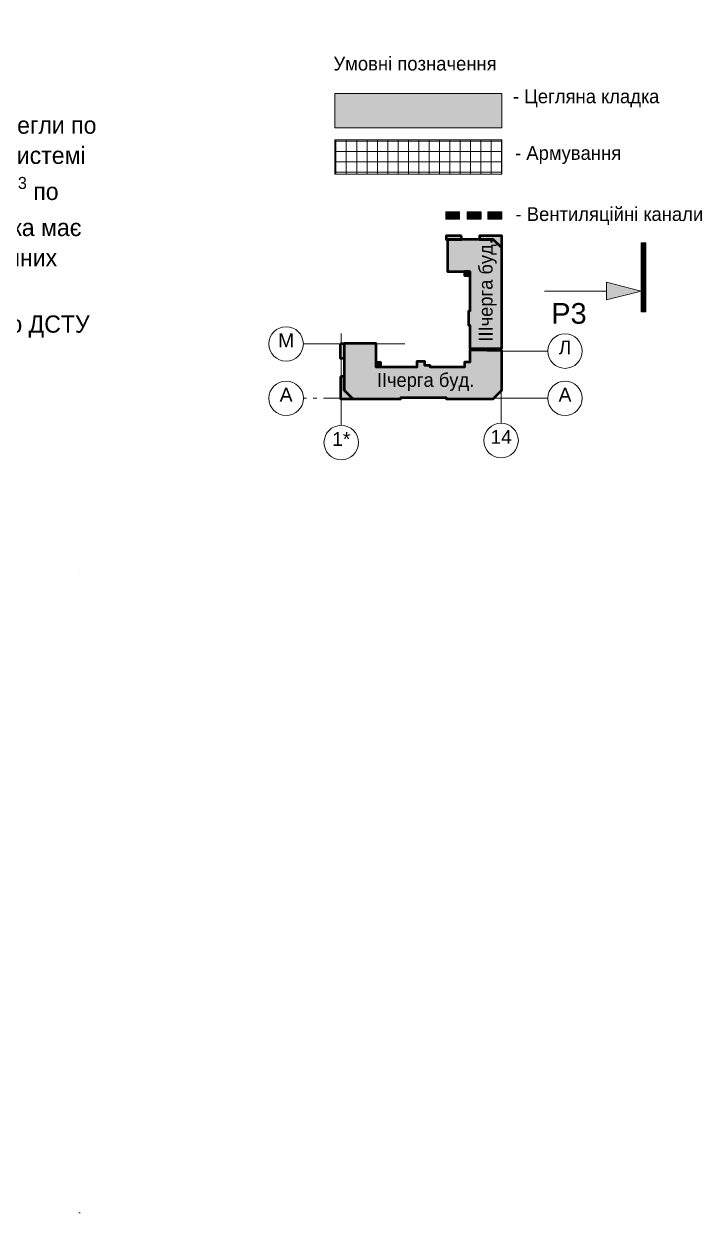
# Model space of a CAD drawing. Extents: x 34793 to 531248, y -40792 to 70197.
# Drawn here: x 490669 to 500496, y 20454 to 37878 of the extents above; entities that cross this region are included whole.
import ezdxf

# ---------------------------------------------------------------- set-up
doc = ezdxf.new("R2010")
doc.units = 0
doc.header["$MEASUREMENT"] = 0
doc.linetypes.add('Крупный пунктир', pattern=[9375, 0, -9375])
doc.linetypes.add('Штрихпунктирная', pattern=[1750, 1500, -100, 50, -100])
for name, color, linetype, lineweight in [('0_Ном_пера__1', 7, 'Continuous', 13), ('0_Ном_пера__12', 15, 'Continuous', 18), ('0_Ном_пера__19', 255, 'Continuous', 0), ('2D-чертеж - Общий_Ном_пера__81', 7, 'Continuous', 50), ('Text blocks_Ном_пера__1', 7, 'Continuous', 13), ('Линии разрезов_Ном_пера__1', 7, 'Continuous', 13), ('Линии разрезов_Ном_пера__101', 7, 'Continuous', 100), ('Линии разрезов_Ном_пера__7', 7, 'Continuous', 5), ('ОСІ_Ном_пера__1', 7, 'Continuous', 13)]:
    doc.layers.add(name, color=color, linetype=linetype, lineweight=lineweight)
for name, color, linetype, lineweight, true_color in [('0_Ном_пера__102', 7, 'Continuous', 60, 0xcccccc), ('0_Ном_пера__4', 7, 'Continuous', 20, 0x029e21), ('2D-чертеж - Общий_Ном_пера__221', 7, 'Continuous', 13, 0x6f6f6f), ('2D-чертеж - Общий_Ном_пера__82', 7, 'Continuous', 50, 0xaaaaaa)]:
    doc.layers.add(name, color=color, linetype=linetype, lineweight=lineweight, true_color=true_color)
doc.layers.add('Линии разрезов', color=7, linetype='Continuous')
doc.layers.add('ОСІ', color=7, linetype='Continuous')
doc.styles.add('СГЕНЕРИР_СТИЛЬ_1', font='')
doc.styles.add('СГЕНЕРИР_СТИЛЬ_2', font='GOTHIC.TTF')
doc.styles.add('СГЕНЕРИР_СТИЛЬ_4', font='GOTHIC.TTF')
doc.styles.add('СГЕНЕРИР_СТИЛЬ_6', font='ARIAL.TTF')
doc.styles.get('СГЕНЕРИР_СТИЛЬ_1').set_extended_font_data('Arial Кириллический')

# ---------------------------------------------------------------- blocks, each defined once
blk = doc.blocks.new('Линия_4138', base_point=(496187, 33236))
at = {"layer": 'ОСІ_Ном_пера__1', "linetype": 'Штрихпунктирная'}
blk.add_line((496187, 33236), (494718, 33236), dxfattribs=at)
at = {"layer": 'ОСІ_Ном_пера__1', "linetype": 'Continuous'}
blk.add_circle((494468, 33236), 250, dxfattribs=at)
blk = doc.blocks.new('Линия_4139', base_point=(498511, 32447))
at = {"layer": 'ОСІ_Ном_пера__1', "linetype": 'Штрихпунктирная'}
blk.add_line((498261, 32447), (494718, 32447), dxfattribs=at)
at = {"layer": 'ОСІ_Ном_пера__1', "linetype": 'Continuous'}
for centre in [(494468, 32447), (498511, 32447)]:
    blk.add_circle(centre, 250, dxfattribs=at)
blk = doc.blocks.new('Линия_4140', base_point=(495267, 31805))
at = {"layer": 'ОСІ_Ном_пера__1', "linetype": 'Штрихпунктирная'}
blk.add_line((495267, 32055), (495267, 33385), dxfattribs=at)
at = {"layer": 'ОСІ_Ном_пера__1', "linetype": 'Continuous'}
blk.add_circle((495267, 31805), 250, dxfattribs=at)
blk = doc.blocks.new('Линия_4141', base_point=(497584, 34738))
at = {"layer": 'ОСІ_Ном_пера__1', "linetype": 'Штрихпунктирная'}
blk.add_line((497584, 34738), (497584, 32085), dxfattribs=at)
at = {"layer": 'ОСІ_Ном_пера__1', "linetype": 'Continuous'}
blk.add_circle((497584, 31835), 250, dxfattribs=at)
blk = doc.blocks.new('Линия_4142', base_point=(498511, 33132))
at = {"layer": 'ОСІ_Ном_пера__1', "linetype": 'Штрихпунктирная'}
blk.add_line((498261, 33132), (497382, 33132), dxfattribs=at)
at = {"layer": 'ОСІ_Ном_пера__1', "linetype": 'Continuous'}
blk.add_circle((498511, 33132), 250, dxfattribs=at)
blk = doc.blocks.new('Плоскость сечения_3', base_point=(478925, 67434))
at = {"layer": 'Линии разрезов_Ном_пера__1', "linetype": 'Continuous'}
for points in [[(478890, 67434), (478890, 66434), (478960, 66434), (478960, 67434)], [(478390, 67264), (478390, 67004), (478890, 67134)], [(478890, 20631), (478890, 21631), (478960, 21631), (478960, 20631)], [(478390, 20801), (478390, 21061), (478890, 20931)]]:
    blk.add_hatch(color=256, dxfattribs=at).paths.add_polyline_path(points, flags=0)
for p, q in [((478890, 67434), (478890, 66434)), ((478960, 67434), (478890, 67434)), ((478925, 67434), (478925, 66434)), ((478960, 66434), (478960, 67434)), ((478390, 67264), (478390, 67004)), ((478890, 67134), (478390, 67264)), ((478390, 67134), (477488, 67134)), ((478390, 67004), (478890, 67134)), ((478890, 66434), (478960, 66434)), ((478890, 20631), (478890, 21631)), ((478890, 21631), (478960, 21631)), ((478925, 21631), (478925, 20631)), ((478960, 21631), (478960, 20631)), ((478390, 20931), (477488, 20931)), ((478390, 20801), (478390, 21061)), ((478390, 21061), (478890, 20931)), ((478890, 20931), (478390, 20801)), ((478960, 20631), (478890, 20631))]:
    blk.add_line(p, q, dxfattribs=at)
at = {"layer": 'Линии разрезов_Ном_пера__1', "linetype": 'Крупный пунктир'}
for p, q in [((479925, 67434), (491475, 67434)), ((491475, 67434), (491475, 20631)), ((491475, 20631), (479925, 20631))]:
    blk.add_line(p, q, dxfattribs=at)
at = {"layer": 'Линии разрезов_Ном_пера__7', "linetype": 'Continuous', "char_height": 300, "attachment_point": 4, "style": 'СГЕНЕРИР_СТИЛЬ_1'}
for insert in [(477588, 67530), (477588, 20604)]:
    blk.add_mtext('{Р2}', dxfattribs=dict(at, insert=insert))
blk = doc.blocks.new('Плоскость сечения_4', base_point=(499649, 64244))
at = {"layer": 'Линии разрезов_Ном_пера__1', "linetype": 'Continuous'}
for points in [[(499614, 64244), (499614, 63244), (499684, 63244), (499684, 64244)], [(499114, 64074), (499114, 63814), (499614, 63944)], [(499614, 33704), (499614, 34704), (499684, 34704), (499684, 33704)], [(499114, 33874), (499114, 34134), (499614, 34004)]]:
    blk.add_hatch(color=256, dxfattribs=at).paths.add_polyline_path(points, flags=0)
for p, q in [((499614, 64244), (499614, 63244)), ((499684, 64244), (499614, 64244)), ((499684, 63244), (499684, 64244)), ((499114, 64074), (499114, 63814)), ((499614, 63944), (499114, 64074)), ((499114, 63944), (498212, 63944)), ((499114, 63814), (499614, 63944)), ((499614, 63244), (499684, 63244)), ((499614, 33704), (499614, 34704)), ((499614, 34704), (499684, 34704)), ((499684, 34704), (499684, 33704)), ((499114, 34004), (498212, 34004)), ((499114, 33874), (499114, 34134)), ((499114, 34134), (499614, 34004)), ((499614, 34004), (499114, 33874)), ((499684, 33704), (499614, 33704))]:
    blk.add_line(p, q, dxfattribs=at)
at = {"layer": 'Линии разрезов_Ном_пера__101', "linetype": 'Continuous'}
for p, q in [((499649, 64244), (499649, 63244)), ((499649, 34704), (499649, 33704))]:
    blk.add_line(p, q, dxfattribs=at)
at = {"layer": 'Линии разрезов_Ном_пера__7', "linetype": 'Continuous', "char_height": 300, "attachment_point": 4, "style": 'СГЕНЕРИР_СТИЛЬ_1'}
for insert in [(498312, 64340), (498312, 33677)]:
    blk.add_mtext('{Р3}', dxfattribs=dict(at, insert=insert))

msp = doc.modelspace()

# ---------------------------------------------------------------- hatches: boundary and pattern name
at = {"layer": '0_Ном_пера__1', "linetype": 'Continuous'}
h = msp.add_hatch(dxfattribs=at)
h.set_pattern_fill('Grid_15x15', color=256, style=0, pattern_type=2)
h.set_pattern_definition([(0, (133390.85, 87179.35), (0, 150), []), (90, (133390.85, 87179.35), (-150, 0), [])])
h.paths.add_polyline_path([(495173, 36198.7), (495173, 35698.7), (497594.2, 35698.7), (497594.2, 36198.7)], flags=0)
at = {"layer": '0_Ном_пера__102', "linetype": 'Continuous'}
msp.add_hatch(color=256, dxfattribs=at).paths.add_polyline_path([(495173, 36869.8), (495173, 36369.8), (497594.2, 36369.8), (497594.2, 36869.8)], flags=0)
at = {"layer": '0_Ном_пера__12', "linetype": 'Continuous'}
msp.add_hatch(color=256, dxfattribs=at).paths.add_polyline_path([(497393.7, 35154.7), (497393.7, 35046.1), (497594.2, 35046.1), (497594.2, 35154.7)], flags=0)
at = {"layer": '0_Ном_пера__19', "linetype": 'Continuous'}
msp.add_hatch(color=256, dxfattribs=at).paths.add_polyline_path([(496782.7, 35154.7), (496782.7, 35046.1), (496983.2, 35046.1), (496983.2, 35154.7)], flags=0)
at = {"layer": '0_Ном_пера__4', "linetype": 'Continuous'}
msp.add_hatch(color=256, dxfattribs=at).paths.add_polyline_path([(497093.6, 35154.7), (497093.6, 35046.1), (497294.1, 35046.1), (497294.1, 35154.7)], flags=0)
at = {"layer": '2D-чертеж - Общий_Ном_пера__221', "linetype": 'Continuous'}
for points in [[(495258.7, 33244.4), (495310.7, 33244.4), (495310.7, 33023.1), (495258.7, 33023.1)], [(497597, 33145.1), (497133.4, 33145.1), (497133.4, 32971.1), (497053, 32971), (497053.1, 32901.5), (496954, 32901.4), (496954, 32901.4), (496557.4, 32901.4), (496557.4, 32921.4), (496477.7, 32921.4), (496477.7, 32981.1), (496363.4, 32981.1), (496363.4, 32901.4), (496260.4, 32901.4), (495987, 32901.4), (495774.4, 32901.4), (495774.4, 33100.8), (495774.4, 33244.7), (495310.7, 33244.7), (495310.7, 33010.9), (495310.7, 32777.6), (495310.7, 32563.2), (495433.4, 32440.5), (495436.2, 32440.5), (495436.2, 32437.7), (496130.4, 32437.7), (496130.4, 32457.7), (496790, 32457.7), (496790, 32440.5), (496790, 32437.7), (497274, 32437.7), (497471.6, 32437.7), (497597, 32563.2), (497597, 32686), (497597, 32777.6), (497597, 33010.9)], [(495774.4, 32973.4), (495835.7, 32973.4), (495835.7, 32901.4), (495774.4, 32901.4)], [(495258.7, 32762.7), (495258.7, 32439.1), (495434.8, 32439.1), (495310.7, 32563.2), (495310.7, 32762.7)]]:
    msp.add_hatch(color=256, dxfattribs=at).paths.add_polyline_path(points, flags=0)
at = {"layer": '2D-чертеж - Общий_Ном_пера__82', "linetype": 'Continuous'}
for points in [[(497011.7, 34805.1), (496790.4, 34805.1), (496790.4, 34753.1), (497011.7, 34753.1)], [(497154.7, 33171.1), (497595.7, 33171.1), (497595.7, 34629), (497471.6, 34753.1), (496807, 34753.1), (496807, 34289.4), (497133.4, 34289.4), (497133.4, 33709.7), (497113.4, 33709.7), (497113.4, 33507.1), (497133.4, 33507.1), (497133.4, 33171.1)], [(497272, 34753.1), (497471.6, 34753.1), (497595.7, 34629), (497595.7, 34805.1), (497272, 34805.1)], [(497133.4, 34228.1), (497133.4, 34289.4), (497053, 34289.4), (497053, 34228.1)]]:
    msp.add_hatch(color=256, dxfattribs=at).paths.add_polyline_path(points, flags=0)

# ---------------------------------------------------------------- linework, layer by layer
at = {"layer": '0_Ном_пера__1', "linetype": 'Continuous', "flags": 128}
for points in [[(495173, 36869.8), (495173, 36369.8), (497594.2, 36369.8), (497594.2, 36869.8)], [(495173, 36198.7), (495173, 35698.7), (497594.2, 35698.7), (497594.2, 36198.7)], [(496782.7, 35154.7), (496782.7, 35046.1), (496983.2, 35046.1), (496983.2, 35154.7)], [(497093.6, 35154.7), (497093.6, 35046.1), (497294.1, 35046.1), (497294.1, 35154.7)], [(497393.7, 35154.7), (497393.7, 35046.1), (497594.2, 35046.1), (497594.2, 35154.7)]]:
    msp.add_lwpolyline(points, close=True, dxfattribs=at)
at = {"layer": '2D-чертеж - Общий_Ном_пера__81', "linetype": 'Continuous', "flags": 128}
for points in [[(497011.7, 34805.1), (496790.4, 34805.1), (496790.4, 34753.1), (497011.7, 34753.1)], [(497154.7, 33171.1), (497595.7, 33171.1), (497595.7, 34629), (497471.6, 34753.1), (496807, 34753.1), (496807, 34289.4), (497133.4, 34289.4), (497133.4, 33709.7), (497113.4, 33709.7), (497113.4, 33507.1), (497133.4, 33507.1), (497133.4, 33171.1)], [(497272, 34753.1), (497471.6, 34753.1), (497595.7, 34629), (497595.7, 34805.1), (497272, 34805.1)], [(497133.4, 34228.1), (497133.4, 34289.4), (497053, 34289.4), (497053, 34228.1)], [(495258.7, 33244.4), (495310.7, 33244.4), (495310.7, 33023.1), (495258.7, 33023.1)], [(497597, 33145.1), (497133.4, 33145.1), (497133.4, 32971.1), (497053, 32971), (497053.1, 32901.5), (496954, 32901.4), (496954, 32901.4), (496557.4, 32901.4), (496557.4, 32921.4), (496477.7, 32921.4), (496477.7, 32981.1), (496363.4, 32981.1), (496363.4, 32901.4), (496260.4, 32901.4), (495987, 32901.4), (495774.4, 32901.4), (495774.4, 33100.8), (495774.4, 33244.7), (495310.7, 33244.7), (495310.7, 33010.9), (495310.7, 32777.6), (495310.7, 32563.2), (495433.4, 32440.5), (495436.2, 32440.5), (495436.2, 32437.7), (496130.4, 32437.7), (496130.4, 32457.7), (496790, 32457.7), (496790, 32440.5), (496790, 32437.7), (497274, 32437.7), (497471.6, 32437.7), (497597, 32563.2), (497597, 32686), (497597, 32777.6), (497597, 33010.9)], [(495774.4, 32973.4), (495835.7, 32973.4), (495835.7, 32901.4), (495774.4, 32901.4)], [(495258.7, 32762.7), (495258.7, 32439.1), (495434.8, 32439.1), (495310.7, 32563.2), (495310.7, 32762.7)]]:
    msp.add_lwpolyline(points, close=True, dxfattribs=at)

# ---------------------------------------------------------------- block references
at = {"layer": 'Линии разрезов'}
for name, p in [('Плоскость сечения_3', (478925.1, 67434.1)), ('Плоскость сечения_4', (499649.2, 64244.1))]:
    msp.add_blockref(name, p, dxfattribs=at)
at = {"layer": 'ОСІ', "linetype": 'Штрихпунктирная'}
for name, p in [('Линия_4141', (497584.4, 34737.9)), ('Линия_4138', (496186.7, 33236.1)), ('Линия_4140', (495267, 31805.5)), ('Линия_4142', (498511.3, 33132.1)), ('Линия_4139', (498511.3, 32447.4))]:
    msp.add_blockref(name, p, dxfattribs=at)

# ---------------------------------------------------------------- texts
at = {"layer": '0_Ном_пера__1', "linetype": 'Continuous', "char_height": 200, "attachment_point": 4}
for s, insert, style in [('{Умовні позначення}', (495154.1, 37302.1), 'СГЕНЕРИР_СТИЛЬ_4'), ('{- Цегляна кладка}', (497755.4, 36799.4), 'СГЕНЕРИР_СТИЛЬ_2'), ('{- Армування}', (497786.8, 35976.6), 'СГЕНЕРИР_СТИЛЬ_2'), ('{- Вентиляційні канали}', (497792.8, 35091.1), 'СГЕНЕРИР_СТИЛЬ_2')]:
    msp.add_mtext(s, dxfattribs=dict(at, insert=insert, style=style))
at = {"layer": '0_Ном_пера__1', "linetype": 'Continuous', "insert": (481331.7, 34712.5), "char_height": 250, "width": 10527.058, "attachment_point": 4, "line_spacing_factor": 1.051748, "style": 'СГЕНЕРИР_СТИЛЬ_2'}
msp.add_mtext('{ ---  Зовнішні стіни запроектовані з керамічної ефективної цегли по ДСТУ Б В.2.7-61-97 на розширеному шві з утепленням по системі DRAYVIT.Внутрішні стіни з повнотілої цегли       Y=1800кг/м\\A1{\\H0.7x;\\S3^  ;} по ДСТУ Б В.2.7-61-97 див. таблицю матеріалів.Кам"яна кладка має значення характеристичної міцності на вигин по  перевязочних швах( нормальне зчеплення)f\\A1{\\H0.7x;\\S ^ xk1;}=60кПА.\\P---  Перегородки виконати з керамічної ефективної цегли по ДСТУ Б В.2.7-61-97 товщ. 120мм.}', dxfattribs=at)
at = {"layer": 'Text blocks_Ном_пера__1', "linetype": 'Continuous', "insert": (497390.6, 34012.7), "char_height": 200, "attachment_point": 5, "rotation": 90, "style": 'СГЕНЕРИР_СТИЛЬ_6'}
msp.add_mtext('{\\W0.950000x;IIIчерга буд.}', dxfattribs=at)
at = {"layer": 'Text blocks_Ном_пера__1', "linetype": 'Continuous', "char_height": 200, "attachment_point": 5, "style": 'СГЕНЕРИР_СТИЛЬ_6'}
for s, insert in [('{М}', (494468.3, 33288.6)), ('{\\W0.950000x;IIчерга буд.}', (496489.1, 32683.3)), ('{1*}', (495267, 31856.5)), ('{14}', (497584.4, 31887.1))]:
    msp.add_mtext(s, dxfattribs=dict(at, insert=insert))
at = {"layer": 'Text blocks_Ном_пера__1', "linetype": 'Continuous', "char_height": 200, "width": 166.667, "attachment_point": 5, "style": 'СГЕНЕРИР_СТИЛЬ_6'}
for s, insert in [('{Л}', (498511.3, 33184)), ('{А}', (494468.3, 32500)), ('{А}', (498511.3, 32500))]:
    msp.add_mtext(s, dxfattribs=dict(at, insert=insert))

doc.saveas('drawing.dxf')
